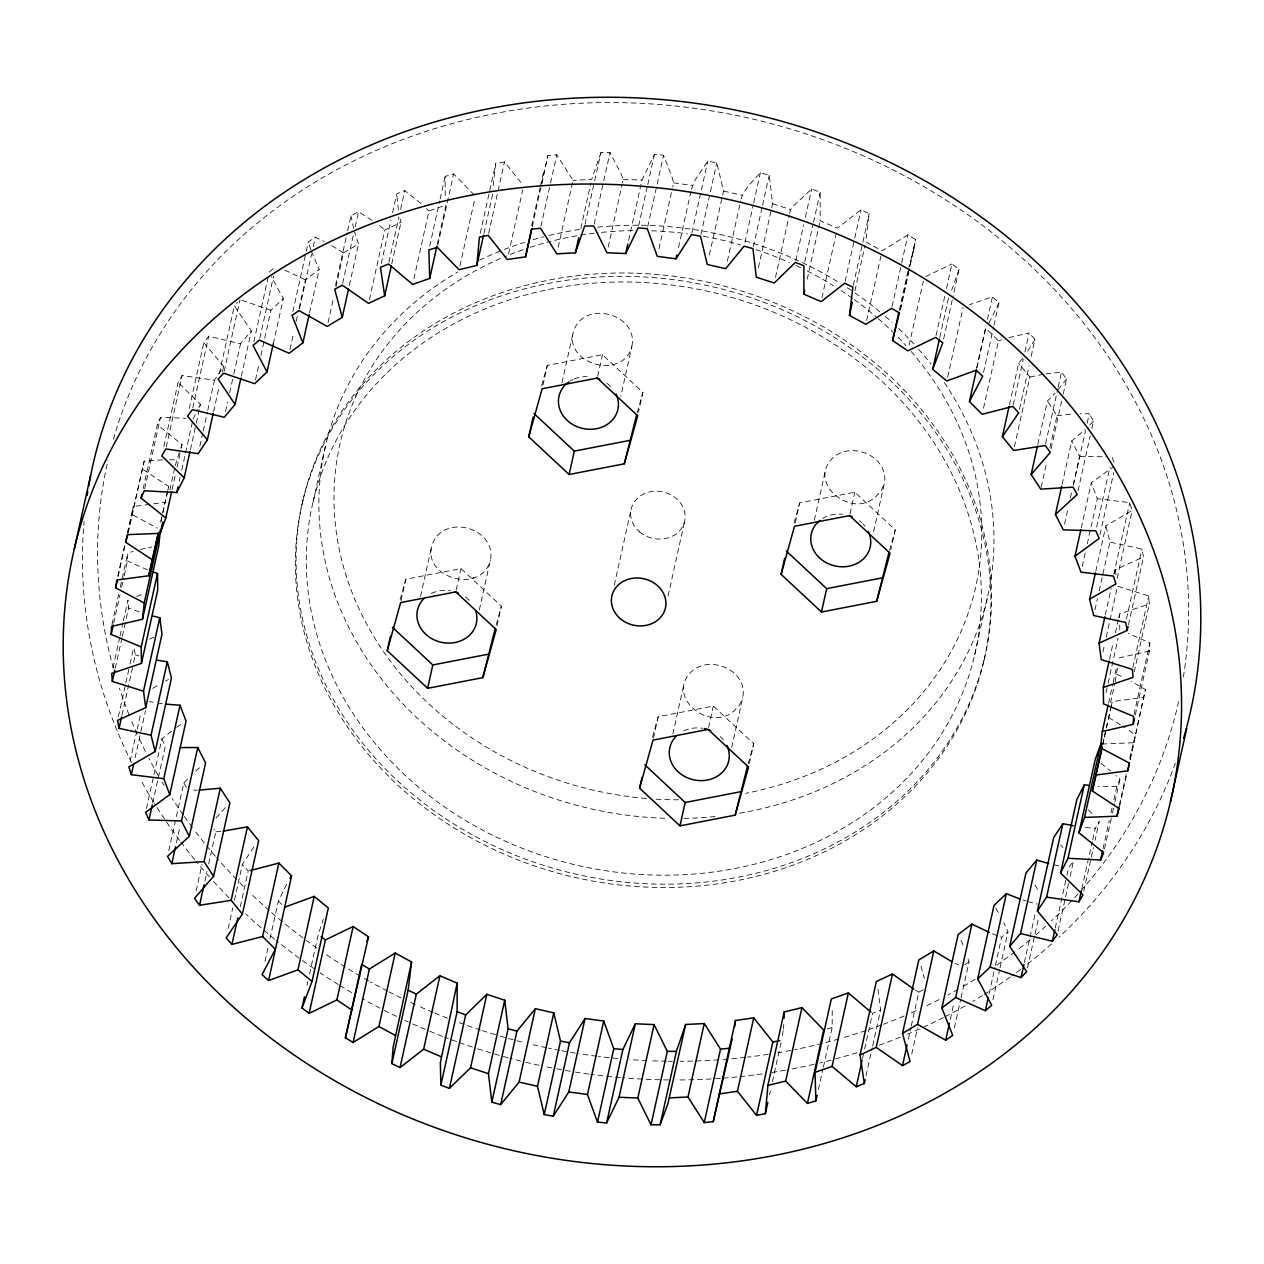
<?xml version="1.0" encoding="UTF-8"?>
<svg xmlns="http://www.w3.org/2000/svg" width="1264" height="1264" viewBox="0 0 1264 1264"><rect width="100%" height="100%" fill="white"/><g stroke="black" fill="none" stroke-linecap="round" stroke-linejoin="round"><path stroke-width="0.75" stroke-dasharray="5 3.75" d="M124.125 576.021L127.459 560.963L127.822 552.984L133.273 551.388M1135.309 714.95L1149.497 650.928L1149.861 642.949L1128.246 633.406M789.668 213.316L790.506 209.555L794.724 204.736L811.646 188.984L820.194 192.223L820.162 220.742L837.4 228.168L861.005 209.777L869.174 213.758L865.761 241.945L882.114 250.857L907.931 234.883L915.642 239.56L909.179 270.543M474.3 195.019L453.618 173.926L445.149 176.439L445.197 197.184M823.401 1067.021L832.17 1027.474L832.233 1008.293M493.181 185.713L495.693 163.656L504.478 161.95L522.648 184.702M783.301 1029.07L783.791 1024.425M1115.164 681.912L1117.597 667.139M541.877 183.406L547.818 155.677L556.792 154.793L573.034 180.373L557.598 250.051M782.463 1035.453L783.143 1030.602M167.48 491.712L165.047 502.329L133.226 506.564L131.914 514.401L157.242 528.083M1130.316 759.49L1145.405 689.512L1131.233 681.296M117.773 576.226L124.867 544.215M127.38 532.918L133.226 506.564M118.137 576.542L124.82 546.411M127.727 533.234L144.159 461.17L162.535 459.827M128.296 532.729L144.159 461.17M111.959 624.542L118.642 594.412M120.301 586.875L127.822 552.984M143.164 488.694L157.352 424.672L160.512 417.325L186.061 418.258M113.681 623.105L119.938 594.854M121.613 587.318L123.698 577.901M144.649 488.884L160.512 417.325M112.986 667.74L119.669 637.609M120.08 635.729L123.003 622.552M123.43 620.671L128.012 599.958L128.612 607.968L126.1 619.265M163.878 446.492L178.066 382.471L182.111 375.519L214.453 380.227L223.633 366.37L203.836 342.686L208.702 336.177L240.523 343.824L251.346 330.963L234.361 305.73L237.758 302.143M115.245 668.214L121.929 638.099M122.355 636.203L125.689 621.145M166.248 447.077L182.111 375.519M160.86 521.163L165.047 502.329M160.781 522.174L162.456 514.638M162.866 512.757L168.712 486.387L141.916 468.802M118.358 716.609L125.468 684.598M125.879 682.718L129.639 665.765M130.05 663.884L133.81 646.931M169.834 490.053L174.843 467.459M175.254 465.579L180.231 449.652M189.221 408.588L203.836 342.686M121.992 715.155L133.257 664.311M133.684 662.431L135.343 654.894L134.11 648.527M172.062 489.705L175.396 474.648M177.071 467.111L180.831 450.158M181.242 448.278L182.079 444.517L157.352 424.672M192.839 407.735L208.702 336.177M179.267 481.221L180.104 477.46M181.763 469.924L192.207 422.84M190.437 449.557L195.857 425.067M196.283 423.187L200.455 404.354L178.066 382.471M199.838 446.145L202.761 432.967M203.188 431.071L207.359 412.254M207.77 410.358L214.453 380.227M130.097 761.228L136.781 731.098M137.207 729.217L140.952 712.264M219.336 373.528L234.361 305.73M135.074 757.752L140.509 733.278M140.92 731.398L145.518 710.668M213.616 411.558L219.035 387.084M222.385 372.027L223.633 366.37M224.155 371.316L240.018 299.758M225.482 411.606L227.583 402.189M229.669 392.772L233.413 375.835M233.84 373.954L240.523 343.824M241.329 376.151L251.346 330.963M146.419 808.597L161.855 738.919L175.175 728.285M253.874 341.707L268.489 275.789M152.707 803.019L165.236 746.534L161.855 738.919M259.831 338.199L273.609 276.058M255.502 379.911L259.246 362.958M260.921 355.421L270.938 310.233L283.31 298.525L271.365 276.705M273.293 343.713L283.31 298.525M168.791 850.704L183.817 782.922L187.467 779.082M292.885 311.608L305.825 253.227M306.236 251.346L308.321 241.93L315.336 237.19L324.074 241.487M176.375 842.946L180.12 825.992M289.946 349.512L293.706 332.558M296.203 321.261L297.467 315.621M299.126 308.084L305.398 279.834L319.176 269.406L311.45 251.536M299.473 308.748L311.576 254.143M313.251 246.606L315.336 237.19M309.569 312.714L319.176 269.406M196.141 890.836L201.987 864.465M335.497 285.459L347.189 232.734M347.616 230.854L350.95 215.796L358.534 211.752L372.517 220.663M328.055 322.652L333.475 298.162M335.987 286.865L343.492 252.974L358.534 243.936L354.505 231.739M204.958 880.803L207.043 871.386M208.718 863.849L215.812 831.838L213.79 829.073M342.67 283.31L353.525 234.346M355.2 226.825L358.534 211.752M349.354 285.364L358.534 243.936M302.207 503.404L302.949 500.07M312.966 502.377L325.559 445.623M228.184 928.519L232.781 907.805M234.44 900.268L242.372 864.497L254.712 845.521M369.388 299.615L384.841 229.937L400.957 222.385L399.519 216.191M381.286 263.544L390.876 220.236M392.551 212.7L396.722 193.882L404.796 190.58L421.591 204.025M240.271 906.73L248.202 870.943L242.372 864.497M388.933 262.138L398.95 216.95M400.625 209.413L404.796 190.58M391.777 263.813L400.957 222.385M413.928 278.759L428.954 210.977L445.987 204.989L437.233 244.537M264.982 961.446L268.331 946.373M269.99 938.836L278.349 901.185L287.513 882.398M429.713 246.101L439.73 200.913M440.141 199.033L445.149 176.439M437.755 245.485L453.618 173.926M459.922 265.961L474.948 198.179M306.994 985.43L307.831 981.67M309.49 974.133L318.259 934.586L323.315 919.197M480.257 233.319L495.693 163.656M401.036 600.795L405.823 579.228L460.965 568.547L501.397 606.183L496.61 627.766M483.954 233.382L493.134 191.954M488.615 233.508L504.478 161.95M420.501 596.497L431.656 546.411M508.539 253.843L522.743 189.821M531.654 225.735L539.997 188.067M540.423 186.187L543.757 171.13M532.27 226.714L547.818 155.677M456.178 590.114L460.965 568.547M540.929 226.351L550.124 184.923M550.535 183.043L556.792 154.793M479.309 610.07L490.385 560.094C496.562 530.453 450.584 514.559 434.832 539.017C414.213 574.741 480.304 597.967 490.385 560.094M542.935 385.172L547.312 365.391L602.454 354.71L642.886 392.361L638.51 412.127M580.824 228.405L590.841 183.201M585.058 224.139L594.238 182.711M594.665 180.831L600.921 152.581L610.022 152.549L620.861 173.405L623.231 179.314L622.394 183.09M594.159 224.107L603.339 182.68M603.75 180.799L610.022 152.549M562.006 382.66L573.145 332.59M608.205 247.112L621.967 184.971M597.667 376.277L602.454 354.71M628.619 240.365L641.986 180.104L654.436 154.413L663.553 155.219L671.927 176.834L673.586 182.885L672.748 186.661M638.573 225.972L647.342 186.424M647.768 184.544L654.436 154.413M647.689 226.777L663.553 155.219M631.874 346.273C638.462 315.21 588.155 300.042 574.867 327.897C559.194 362.863 622.962 382.313 631.874 346.273L620.798 396.232M658.971 248.803L672.322 188.541M678.484 247.539L691.013 191.038M691.424 189.158L695.184 179.851L707.793 161.16L716.814 162.787L723.545 191.054L708.946 256.955M691.929 232.718L707.793 161.16M614.272 585.216L631.257 508.602M700.951 234.346L716.814 162.787M727.337 261.158L740.704 200.897M741.115 199.017C744.117 188.494 753.391 180.863 760.375 172.726L769.223 175.159L772.588 203.709L758.4 267.747M744.938 242.388L753.281 204.736M753.707 202.856L760.375 172.726M668.071 596.055L684.804 520.578M753.36 246.717L762.113 207.17M762.54 205.289L769.223 175.159M653.393 738.302L658.181 716.735L713.323 706.055L753.755 743.706L748.967 765.273M672.859 734.005L683.998 683.919M775.48 277.353L789.257 215.196M795.767 260.542L803.699 224.771M805.373 217.234L811.646 188.984M804.741 261.885L813.1 224.234M813.51 222.353L820.194 192.223M807.222 279.123L820.162 220.742M708.535 727.622L713.323 706.055M821.948 297.83L836.563 231.928M731.666 747.577L742.742 697.602C748.446 670.141 708.535 653.472 690.302 672.748C666.76 697.317 708.709 731.35 732.567 712.011A5.009 4.345 12.5 0 0 733.547 711.316L739.487 705.122L742.742 697.602M845.142 281.335L854.322 239.907M854.733 238.027L861.005 209.777M795.293 522.68L799.67 502.914L854.812 492.233L895.244 529.869L890.867 549.65M853.311 285.316L862.49 243.889M862.917 242.009L869.174 213.758M854.906 290.91L864.924 245.706M814.348 520.168L825.503 470.097M866.677 320.535L881.277 254.633M892.068 306.425L901.248 264.998M901.659 263.117L907.931 234.883M850.024 513.8L854.812 492.233M899.257 310.407L908.01 270.859M900.189 309.238L915.642 239.56M900.41 310.091L908.753 272.439M909.132 345.198L923.336 281.177M873.582 531.828L884.231 483.78C889.951 456.32 850.04 439.651 831.791 458.927C808.249 483.48 850.198 517.529 874.056 498.19A5.009 4.345 12.5 0 0 875.036 497.495L880.976 491.301L884.231 483.78M936.039 335.545L944.808 295.997M946.483 288.461L951.903 263.986L959.06 269.327L953.641 293.801M769.523 1094.877L770.345 1091.101M772.43 1081.684L781.199 1042.136M939.8 337.346L948.569 297.798M943.608 338.989L953.214 295.681M947.637 377.193L963.089 307.515M976.582 368.361L985.762 326.934M987.437 319.397L992.445 296.803L969.267 304.75M976.961 367.634L985.73 328.087L998.449 340.853L983.013 410.516M818.393 1089.615L822.99 1068.902M983.534 372.406L993.551 327.218M993.962 325.338L998.971 302.728L992.445 296.803M862.506 1058.521L864.181 1050.984M864.592 1049.104L872.523 1013.333L880.597 1010.031L877.801 987.721M1009.478 404.685L1018.658 363.258L1022.608 358.391M1013.254 404.527L1023.271 359.324M1024.946 351.787L1029.117 332.969L1008.293 337.741M865.982 1075.948L872.239 1047.698M872.666 1045.818L880.597 1010.031M1019.495 409.094L1029.101 365.786M1031.187 356.369L1034.947 339.416L1029.117 332.969M1014.423 446.713L1029.876 377.035L1018.658 363.258M974.702 654.799A339.542 294.338 12.5 0 0 536.299 292.237A339.542 294.338 12.5 0 0 420.517 788.736A339.542 294.338 12.5 0 0 974.702 654.799L987.295 598.046M983.992 660.44A349.828 303.265 12.5 0 0 532.302 286.896A349.828 303.265 12.5 0 0 413.012 798.437A349.828 303.265 12.5 0 0 983.992 660.44L984.735 657.106A349.828 303.265 12.5 0 0 533.045 283.563A349.828 303.265 12.5 0 0 413.755 795.103A349.828 303.265 12.5 0 0 984.735 657.106M1037.823 444.359L1047.429 401.036L1055.171 393.12M908.358 1039.229L910.854 1027.932M911.265 1026.052L918.786 992.161L923.336 989.744M1045.644 443.632L1057.747 389.012M1058.173 387.132L1061.507 372.074L1045.281 373.986M911.755 1054.034L917.601 1027.664M1041.157 487.256L1046.576 462.766M1049.926 447.709L1057.02 415.698L1047.429 401.036M1051.127 448.657L1062.803 395.932M1063.229 394.052L1066.563 378.995L1061.507 372.074M1062.123 484.333L1071.73 441.025L1085.097 429.57M950.291 1019.448L954.051 1002.494M1064.541 524.181L1068.301 507.227M1070.387 497.811L1071.635 492.17M1073.31 484.633L1079.567 456.383L1071.73 441.025M1073.405 485.25L1085.507 430.645M1087.182 423.108L1089.268 413.691L1079.962 413.77M954.383 1027.885L960.64 999.634M961.067 997.754L968.998 961.983L967.513 957.164M1078.066 490.669L1090.168 436.064M1091.827 428.528L1093.502 420.991L1089.268 413.691M1081.257 527.973L1091.274 482.785L1112.715 467.285M1082.268 566.477L1085.191 553.284M1087.277 543.883L1090.611 528.81M1091.037 526.93L1097.294 498.68L1091.274 482.785M989.112 993.773L994.958 967.402M995.368 965.522L1001.625 937.272L1007.993 931.884L1003.774 922.562M1096.631 527.056L1109.997 466.795M992.967 999.682L999.65 969.551M1000.061 967.671L1007.993 931.884M1100.012 534.656L1113.789 472.515M1095.841 571.028L1105.858 525.84L1132.181 510.482L1129.716 502.645L1097.294 498.68M1094.956 609.896L1097.468 598.599M1099.143 591.062L1109.997 542.098L1105.858 525.84M1024.361 962.536L1035.216 913.572M1113.853 574.204L1129.716 502.645M1105.305 614.92L1111.151 588.55M1114.5 573.493L1115.338 569.732L1143.509 556.982L1141.977 549.018L1109.997 542.098M1027.506 967.861L1038.787 917.016M1117.155 578.28L1132.181 510.482M1102.919 652.098L1104.578 644.561M1106.253 637.024L1117.534 586.18L1148.707 595.944L1149.308 603.955L1134.266 671.753M1109.555 659.16L1113.315 642.223M1115.401 632.806L1118.324 619.613M1118.751 617.733L1119.572 613.972L1149.308 603.955M1106.032 692.577L1107.706 685.041M1108.133 683.16L1118.15 637.972M1055.25 927.997L1066.532 877.153M1066.942 875.273L1068.617 867.736L1073.484 861.226L1069.723 878.18M1126.524 618.681L1141.977 549.018M1058.031 930.904L1065.141 898.894M1065.552 897.013L1069.312 880.06M1108.544 703.274L1112.715 684.44M1113.126 682.56L1116.475 667.503M1110.566 702.626L1114.753 683.792M1128.483 624.764L1143.509 556.982M1102.761 743.88L1104.025 738.239M1104.436 736.343L1110.645 708.662M1102.682 744.891L1103.93 739.235M1104.341 737.354L1106.016 729.818M1106.442 727.938L1111.451 705.344M1081.858 888.655L1092.286 841.587M1092.712 839.691L1095.209 828.394L1099.253 821.442L1095.066 840.276M1132.844 667.503L1148.707 595.944M1083.801 891.12L1090.895 859.109M1091.322 857.213L1093.407 847.812M1103.03 848.729L1109.286 820.478M1110.961 812.942L1112.209 807.301M1113.884 799.764L1116.807 786.587L1119.967 779.24L1115.97 775.59M1133.998 714.508L1149.861 642.949M1104.515 848.918L1112.036 815.027M1112.446 813.147L1114.532 803.73M1114.959 801.85L1119.967 779.24M1119.383 804.884L1126.066 774.753M1129.826 757.8L1135.404 735.111L1126.556 728.617M1119.541 806.669L1126.635 774.658M1129.984 759.585L1145.405 689.512M914.188 247.949L908.848 267.099M167.891 489.942L168.712 486.387M1111.056 706.892L1112.273 701.583L1144.094 697.349M400.151 599.563L405.823 579.228M541.656 385.741L547.312 365.391M496.246 624.685L501.397 606.183M637.23 412.696L642.886 392.361M652.508 737.07L658.181 716.735M794.013 523.249L799.67 502.914M748.098 764.041L753.755 743.706M889.587 550.219L895.244 529.869M959.06 269.327L951.65 290.372M180.847 447.946L182.079 444.517M998.971 302.728L989.048 322.857M600.921 152.581L591.678 179.441L573.034 180.373M193.044 419.079L197.99 409.267M198.811 407.624L200.455 404.354M1034.947 339.416L1026.289 353.367M1066.563 378.995L1056.246 391.966M216.002 817.982L227.631 805.089M1089.852 424.83L1093.502 420.991M195.699 771.04L200.534 766.853M269.327 272.029L275.694 266.641M176.502 727.353L183.28 722.866M964.78 964.827L968.998 961.983M152.675 688.39L159.722 684.14M925.611 276.579L951.903 263.986M165.505 680.996L168.475 679.526M149.515 639.094L155.677 636.519M472.246 578.28L473.937 577.664M136.686 596.466L143.069 594.206M998.449 340.853L1001.72 339.763M827.083 1028.991L832.17 1027.474M1149.497 650.928L1118.561 658.086M140.241 549.508L151.964 546.933M1029.876 377.035L1043.543 374.239M1057.02 415.698L1071.019 414.181M1133.16 742.742L1102.556 744.022M215.812 831.838L221.342 831.333M1079.567 456.383L1106.49 456.857M193.645 790.221L197.374 790.142M1116.807 786.587L1098.258 786.224M169.518 459.748L176.518 459.922M623.231 179.314L641.986 180.104M1085.444 827.493L1095.209 828.394M158.695 703.179L162.25 703.653M673.586 182.885L692.261 185.397M149.452 701.599L153.134 702.294M1053.781 864.781L1058.948 865.951M723.545 191.054L741.952 195.241M241.898 300.279L270.938 310.233M1027.853 901.501L1037.302 904.155M135.343 654.894L138.961 655.921M772.588 203.709L790.506 209.555M1022.813 899.873L1026.163 900.963M139.151 611.855L128.612 607.968M992.477 933.78L1001.625 937.272M147.414 569.874L127.459 560.963M284.842 270.133L305.398 279.834M1116.839 674.376L1123.317 677.283M954.984 963.279L958.491 965.001M1108.607 717.525L1125.102 727.637M331.753 245.658L343.492 252.974M915.499 990.139L918.786 992.161M1100.976 763.409L1110.55 770.914M379.5 225.687L384.841 229.937M278.349 901.185L282.267 904.74M426.537 208.623L428.954 210.977M1088.383 809.924L1092.017 813.558M1060.67 845L1062.929 847.544M1034.932 885.069L1039.466 892.21M995.763 908.2L999.16 913.872M183.817 782.922L186.361 787.298M1112.083 457.378L1115.464 464.994M961.003 940.384L963.579 946.341M310.897 249.94L308.321 241.93M920.95 966.044L924.395 978.352M353.715 228.658L350.95 215.796M398.381 209.966L396.722 193.882M1115.338 569.732L1116.302 577.032M1119.572 613.972L1119.635 617.622M1119.73 624.937L1119.809 630.436M1178.648 701.536A548.75 475.706 12.5 0 1 1081.763 889.698M1078.002 893.901A548.75 475.706 12.5 0 1 1072.899 899.447M1071.619 900.821A548.75 475.706 12.5 0 1 1051.49 920.887M1045.897 926.038A548.75 475.706 12.5 0 1 1035.864 934.886M1030.018 939.816A548.75 475.706 12.5 0 1 1016.509 950.607M1014.976 951.776A548.75 475.706 12.5 0 1 994.626 966.518M975.05 979.284A548.75 475.706 12.5 0 1 961.604 987.326M958.207 989.27A548.75 475.706 12.5 0 1 947.874 994.989M939.136 999.571A548.75 475.706 12.5 0 1 924.3 1006.902M915.926 1010.789A548.75 475.706 12.5 0 1 910.87 1013.049M904.06 1015.987A548.75 475.706 12.5 0 1 883.362 1024.282M881.608 1024.946A548.75 475.706 12.5 0 1 869.3 1029.37M865.761 1030.587A548.75 475.706 12.5 0 1 842.472 1037.918M838.854 1038.961A548.75 475.706 12.5 0 1 824.254 1042.895M822.422 1043.369A548.75 475.706 12.5 0 1 794.661 1049.641M790.916 1050.384A548.75 475.706 12.5 0 1 777.787 1052.77M768.338 1054.302A548.75 475.706 12.5 0 1 747.451 1057.131M745.539 1057.352A548.75 475.706 12.5 0 1 730.229 1058.916M728.317 1059.074A548.75 475.706 12.5 0 1 720.622 1059.69M718.71 1059.817A548.75 475.706 12.5 0 1 680.064 1061.286M672.306 1061.286A548.75 475.706 12.5 0 1 668.419 1061.254M666.476 1061.223A548.75 475.706 12.5 0 1 649.001 1060.717M647.057 1060.622A548.75 475.706 12.5 0 1 629.567 1059.564M617.922 1058.568A548.75 475.706 12.5 0 1 598.52 1056.451M596.592 1056.214A548.75 475.706 12.5 0 1 579.181 1053.734M575.325 1053.117A548.75 475.706 12.5 0 1 561.864 1050.779M559.936 1050.416A548.75 475.706 12.5 0 1 548.434 1048.14M546.522 1047.73A548.75 475.706 12.5 0 1 531.259 1044.317M521.763 1041.994A548.75 475.706 12.5 0 1 499.154 1035.816M495.409 1034.71A548.75 475.706 12.5 0 1 482.358 1030.65M480.51 1030.034A548.75 475.706 12.5 0 1 458.405 1022.355M447.472 1018.215A548.75 475.706 12.5 0 1 434.848 1013.128M433.046 1012.369A548.75 475.706 12.5 0 1 418.795 1006.191M415.256 1004.58A548.75 475.706 12.5 0 1 408.209 1001.325M401.225 997.975A548.75 475.706 12.5 0 1 389.107 991.908M387.384 991.023A548.75 475.706 12.5 0 1 370.384 981.859M368.709 980.911A548.75 475.706 12.5 0 1 362.01 977.088M360.351 976.124A548.75 475.706 12.5 0 1 324.706 953.562M316.853 948.111A548.75 475.706 12.5 0 1 306.062 940.274M303.012 937.999A548.75 475.706 12.5 0 1 285.095 923.952M282.172 921.551A548.75 475.706 12.5 0 1 270.67 911.786M269.248 910.538A548.75 475.706 12.5 0 1 249.909 892.732M243.241 886.19A548.75 475.706 12.5 0 1 237.995 880.882M236.684 879.539A548.75 475.706 12.5 0 1 216.618 857.656M215.417 856.249A548.75 475.706 12.5 0 1 193.487 829.042M192.397 827.572A548.75 475.706 12.5 0 1 184.307 816.433M183.169 814.838A548.75 475.706 12.5 0 1 172.267 798.595M164.02 785.371A548.75 475.706 12.5 0 1 162.045 782.037M158.142 775.322A548.75 475.706 12.5 0 1 148.915 758.368M145.439 751.495A548.75 475.706 12.5 0 1 138.013 735.932M137.239 734.179A548.75 475.706 12.5 0 1 130.476 718.41M129.07 714.871A548.75 475.706 12.5 0 1 119.416 688.169M113.428 668.356A548.75 475.706 12.5 0 1 107.961 460.538M113.397 439.335A548.75 475.706 12.5 0 1 748.051 117.947A548.75 475.706 12.5 0 1 1182.867 680.048M1175.346 763.266A562.464 487.604 12.5 0 1 1058.79 937.367M1051.569 943.939A562.464 487.604 12.5 0 1 1026.368 964.953M1020.554 969.409A562.464 487.604 12.5 0 1 1011.674 975.966M1010.173 977.04A562.464 487.604 12.5 0 1 984.056 994.531M982.476 995.511A562.464 487.604 12.5 0 1 972.917 1001.309M964.859 1005.986A562.464 487.604 12.5 0 1 945.061 1016.698M943.386 1017.552A562.464 487.604 12.5 0 1 921.266 1028.185M919.544 1028.959A562.464 487.604 12.5 0 1 907.362 1034.252M900.316 1037.159A562.464 487.604 12.5 0 1 878.907 1045.328M857.055 1052.643A562.464 487.604 12.5 0 1 832.929 1059.627M831.064 1060.117A562.464 487.604 12.5 0 1 819.783 1062.977M814.095 1064.304A562.464 487.604 12.5 0 1 787.377 1069.85M785.45 1070.197A562.464 487.604 12.5 0 1 771.925 1072.488M762.224 1073.926A562.464 487.604 12.5 0 1 738.792 1076.77M736.959 1076.944A562.464 487.604 12.5 0 1 722.265 1078.224M720.433 1078.35A562.464 487.604 12.5 0 1 713.054 1078.84M711.221 1078.95A562.464 487.604 12.5 0 1 676.05 1079.962M668.624 1079.93A562.464 487.604 12.5 0 1 622.172 1077.734M620.324 1077.576A562.464 487.604 12.5 0 1 590.636 1074.305M588.787 1074.068A562.464 487.604 12.5 0 1 572.15 1071.572M570.317 1071.272A562.464 487.604 12.5 0 1 553.758 1068.301M551.91 1067.938A562.464 487.604 12.5 0 1 544.594 1066.468M539.096 1065.299A562.464 487.604 12.5 0 1 522.696 1061.523M520.879 1061.081A562.464 487.604 12.5 0 1 510.024 1058.3M508.207 1057.81A562.464 487.604 12.5 0 1 501.002 1055.835M499.201 1055.329A562.464 487.604 12.5 0 1 474.205 1047.666M472.436 1047.082A562.464 487.604 12.5 0 1 458.311 1042.231M456.557 1041.599A562.464 487.604 12.5 0 1 444.328 1037.033M442.59 1036.369A562.464 487.604 12.5 0 1 427.058 1030.113M425.336 1029.402A562.464 487.604 12.5 0 1 411.701 1023.477M408.319 1021.944A562.464 487.604 12.5 0 1 404.938 1020.396M396.548 1016.43A562.464 487.604 12.5 0 1 381.633 1009.004M379.99 1008.166A562.464 487.604 12.5 0 1 362.089 998.528M351.803 992.651A562.464 487.604 12.5 0 1 339.969 985.557M338.294 984.514A562.464 487.604 12.5 0 1 320.124 972.822M313.646 968.414A562.464 487.604 12.5 0 1 300.879 959.376M299.299 958.223A562.464 487.604 12.5 0 1 276.168 940.416M274.667 939.184A562.464 487.604 12.5 0 1 245.564 913.793M229.068 897.756A562.464 487.604 12.5 0 1 213.316 881.15M209.492 876.916A562.464 487.604 12.5 0 1 195.92 861.116M194.719 859.662A562.464 487.604 12.5 0 1 180.768 841.903M179.646 840.402A562.464 487.604 12.5 0 1 165.552 820.589M164.51 819.056A562.464 487.604 12.5 0 1 154.429 803.446M153.45 801.866A562.464 487.604 12.5 0 1 140.462 779.54M131.519 762.413A562.464 487.604 12.5 0 1 84.088 521.447M944.429 382.723A339.542 294.338 12.5 0 1 738.855 813.321M715.076 816.528A339.542 294.338 12.5 0 1 681.691 818.424M664.88 818.266A339.542 294.338 12.5 0 1 336.793 600.052A339.542 294.338 12.5 0 1 457.647 271.997M479.577 260.258A339.542 294.338 12.5 0 1 502.393 250.209M504.052 249.545A339.542 294.338 12.5 0 1 524.402 242.34M533.06 239.686A339.542 294.338 12.5 0 1 543.567 236.81M548.876 235.483A339.542 294.338 12.5 0 1 581.266 229.211M597.761 227.157A339.542 294.338 12.5 0 1 839.533 282.836M847.307 287.797A339.542 294.338 12.5 0 1 853.437 291.889M854.954 292.932A339.542 294.338 12.5 0 1 879.744 311.687M885.306 316.379A339.542 294.338 12.5 0 1 892.084 322.383M898.688 328.545A339.542 294.338 12.5 0 1 913.777 343.919M918.549 349.227A339.542 294.338 12.5 0 1 931.015 364.237M911.123 351.455A325.812 282.457 12.5 0 1 745.665 793.302M678.563 799.796A325.812 282.457 12.5 0 1 655.242 799.117M646.283 798.469A325.812 282.457 12.5 0 1 342.165 561.832A325.812 282.457 12.5 0 1 506.516 255.944M510.087 254.506A325.812 282.457 12.5 0 1 524.639 249.134M530.185 247.286A325.812 282.457 12.5 0 1 550.883 241.329M554.706 240.381A325.812 282.457 12.5 0 1 578.801 235.452M580.555 235.167A325.812 282.457 12.5 0 1 598.093 232.766M601.617 232.386A325.812 282.457 12.5 0 1 633.659 230.569M651.576 230.775A325.812 282.457 12.5 0 1 687.442 233.808M703.479 236.305A325.812 282.457 12.5 0 1 740.404 244.805M755.904 249.577A325.812 282.457 12.5 0 1 789.447 262.533M795.972 265.487A325.812 282.457 12.5 0 1 800.823 267.794M807.238 270.986A325.812 282.457 12.5 0 1 833.608 285.822M841.081 290.578A325.812 282.457 12.5 0 1 852.742 298.541M854.164 299.568A325.812 282.457 12.5 0 1 876.71 317.296M878.196 318.575A325.812 282.457 12.5 0 1 892.558 331.784M898.056 337.267A325.812 282.457 12.5 0 1 906.004 345.688M822.485 518.588A30.178 26.165 12.5 0 1 842.614 514.258M859.346 520.752A30.178 26.165 12.5 0 1 861.827 522.806M862.964 523.912A30.178 26.165 12.5 0 1 865.05 526.266M570.127 381.08A30.178 26.165 12.5 0 1 572.861 379.579M574.298 378.947A30.178 26.165 12.5 0 1 586.954 376.561M606.989 383.245A30.178 26.165 12.5 0 1 611.697 387.558M683.729 730.924A30.178 26.165 12.5 0 1 702.768 728.301M720.338 736.628A30.178 26.165 12.5 0 1 723.561 740.104M431.372 593.416A30.178 26.165 12.5 0 1 450.411 590.794M465.5 597.066A30.178 26.165 12.5 0 1 470.208 601.38M639.505 531.844A27.445 23.779 12.5 0 0 684.535 521.716A27.445 23.779 12.5 0 0 649.649 491.917A27.445 23.779 12.5 0 0 639.505 531.844"/><path stroke-width="1.5" d="M250.003 870.612L278.87 863.059L262.58 936.513L231.928 944.398L226.098 937.935L242.372 914.093L231.17 900.316L199.538 905.293L194.466 898.372L213.6 876.315L204.025 861.653L171.778 863.66L167.527 856.36L189.316 836.326L181.463 820.968L148.962 819.973L145.581 812.357L169.771 794.582L163.751 778.671L131.33 774.706L128.849 766.869L155.172 751.511L151.048 735.253L119.069 728.348L117.536 720.385L145.708 707.635L143.511 691.171L112.322 681.407L111.738 673.396L141.457 663.379L141.22 646.915L111.185 634.402L111.548 626.423L142.484 619.265L144.207 602.975L115.624 587.839L116.936 580.002L148.757 575.768L152.423 559.841L125.626 542.24L127.885 534.609L160.228 533.376L165.805 517.956L141.078 498.111L144.238 490.78L176.755 492.518L184.181 477.808L161.792 455.909L165.837 448.957L198.179 453.681L207.343 439.809L187.562 416.125L192.428 409.615L224.234 417.262L235.072 404.401L218.087 379.168L223.728 373.196L254.664 383.671L267.036 371.964L253.037 345.467L259.404 340.079L289.108 353.272L302.886 342.844L292.047 315.384L299.062 310.644L327.218 326.412L342.26 317.375L334.676 289.235L342.26 285.19L368.551 303.376L384.683 295.823L380.448 267.32L388.522 264.018L412.664 284.416L429.713 278.443L428.875 249.877L437.344 247.365L459.085 269.738L476.86 265.393L479.419 237.095L488.188 235.388L507.291 259.499L525.587 256.845L531.86 228.594M817.144 1095.272L815.88 1100.928L807.412 1103.425L823.701 1029.986L801.945 1007.613L784.186 1011.958L767.896 1085.397L765.336 1113.695L756.567 1115.401L737.465 1091.29L753.739 1017.852L735.443 1020.506L713.228 1121.674L704.238 1122.558L687.995 1096.978L704.285 1023.54L685.657 1024.472L676.398 1051.332L660.124 1124.77L651.023 1124.802L637.814 1098.037L654.088 1024.598L635.334 1023.808L622.883 1049.499L606.594 1122.938L597.493 1122.132L587.46 1094.466L603.734 1021.028L585.058 1018.515L569.527 1042.753L553.253 1116.207L544.231 1114.564L537.484 1086.297L553.774 1012.859L535.367 1008.672L516.944 1031.187L500.655 1104.625L491.822 1102.192L488.441 1073.642L504.731 1000.203L486.814 994.357L465.689 1014.929L449.399 1088.367L440.852 1085.144L440.346 1062.708L457.157 983.171L439.919 975.745L416.314 994.12L400.04 1067.574L391.872 1063.593L393.088 1047.414L411.574 961.967L395.205 953.056L369.388 969.03L353.114 1042.484L345.404 1037.791L368.472 936.814L353.162 926.496L325.417 939.926L309.143 1013.365L301.985 1008.024L304.482 996.727M784.154 1018.199L784.186 1011.958M870.991 1012.18L848.365 992.935L832.091 1066.389L856.249 1086.771L864.307 1083.485L860.073 1054.966L876.205 1047.414L902.512 1065.599L910.096 1061.57L902.512 1033.415L917.538 1024.377L945.693 1040.161L952.708 1035.421L941.87 1007.945L955.647 997.517L985.351 1010.71L991.719 1005.322L977.72 978.826L990.091 967.118L1021.028 977.593L1026.668 971.621L1009.683 946.388L1020.522 933.543L1052.327 941.174L1057.21 934.681L1037.412 910.981L1046.592 897.124L1078.935 901.832L1082.964 894.88L1060.591 872.997L1068.001 858.272L1100.517 860.026L1103.677 852.694L1078.95 832.834L1084.528 817.429L1116.886 816.181L1119.13 808.549L1092.333 790.964L1095.999 775.022L1127.82 770.803L1129.131 762.95L1100.549 747.814L1102.271 731.524L1133.223 724.367L1133.587 716.404L1103.535 703.874L1103.298 687.411L1109.144 661.04M391.872 1063.593L408.146 990.154L411.574 961.967M815.88 1100.928L815.043 1072.362L831.333 998.923L848.365 992.935M457.157 983.171L457.126 1011.69L440.852 1085.144M1103.298 687.411L1133.018 677.409L1132.433 669.399L1101.244 659.618L1099.048 643.171L1127.235 630.42L1125.687 622.457L1093.708 615.552L1089.584 599.278L1115.907 583.921L1113.442 576.1L1081.004 572.118L1074.985 556.223L1099.174 538.432L1095.809 530.817L1063.293 529.837L1055.44 514.464L1077.228 494.445L1072.978 487.13L1040.73 489.136L1031.155 474.474L1050.289 452.433L1045.217 445.513L1013.602 450.474L1002.384 436.696L1018.658 412.87L1012.827 406.408L982.175 414.292L969.441 401.525L982.697 376.166L976.171 370.241L946.799 380.954L932.706 369.357L942.786 342.765L935.629 337.425L907.884 350.855L892.574 340.537L899.352 312.998L891.641 308.321L865.84 324.311L849.471 315.384L852.9 287.197L844.715 283.231L821.126 301.606L803.888 294.18L803.904 265.661L795.356 262.438L774.232 282.994L756.314 277.164L752.933 248.597L744.101 246.164L725.662 268.695L707.271 264.492L700.525 236.226L691.503 234.598L675.971 258.836L657.296 256.323L647.263 228.658L638.162 227.852L625.696 253.543L606.941 252.753L593.732 225.987L584.632 226.019L575.389 252.879L556.76 253.811L540.518 228.247L531.528 229.116L525.587 256.845M734.668 1026.668L735.443 1020.506M74.276 549.161L90.55 475.706M115.624 587.839L117.299 580.302M125.626 542.24L127.301 534.719M141.078 498.111L141.916 494.335M111.185 634.402L113.27 624.985M112.322 681.407L114.834 670.11M148.757 575.768L158.363 532.46M152.423 559.841L158.269 533.471M144.207 602.975L160.481 529.537L158.758 545.827L142.484 619.265M160.228 533.376L162.74 522.064M119.069 728.348L121.581 717.036M165.805 517.956L171.651 491.585M141.22 646.915L157.51 573.477L152.438 571.739M176.755 492.518L178.019 486.877M141.457 663.379L157.747 589.94L157.51 573.477M184.181 477.808L190.011 451.438M143.511 691.171L159.801 617.733L152.833 616.026M145.708 707.635L161.982 634.18L159.801 617.733M131.33 774.706L133.826 763.409M207.343 439.809L213.189 413.454M151.048 735.253L167.322 661.815L156.736 660.077M155.172 751.511L171.462 678.073L167.322 661.815M235.072 404.401L240.918 378.047M148.962 819.973L152.296 804.915M163.751 778.671L180.025 705.233L165.789 704.127M169.771 794.582L186.045 721.128L180.025 705.233M267.036 371.964L273.293 343.713M171.778 863.66L175.538 846.706M181.463 820.968L197.753 747.53L179.994 747.577M189.316 836.326L205.59 762.887L197.753 747.53M302.886 342.844L309.159 314.594M204.025 861.653L220.299 788.215L199.222 790.095M199.538 905.293L204.12 884.563M213.6 876.315L229.89 802.877L220.299 788.215M342.26 317.375L348.516 289.124M231.17 900.316L247.444 826.877L223.175 831.127M231.928 944.398L237.774 918.027M242.372 914.093L258.662 840.655L247.444 826.877M384.683 295.823L391.366 265.693M301.985 1008.024L312.05 981.433L328.34 907.994L314.23 896.397L297.956 969.836L268.584 980.548L291.589 875.826L278.87 863.059M429.713 278.443L436.807 246.417M387.258 650.676L400.641 602.596L455.783 591.915L496.215 629.551L482.832 677.63L427.627 688.327L387.258 650.676L390.434 636.298M476.86 265.393L483.527 235.262M309.143 1013.365L336.872 999.935L353.162 926.496M345.404 1037.791L351.25 1011.437M352.087 1007.661L361.678 964.353L369.388 969.03M427.627 688.327L432.809 664.959L392.44 627.307M353.114 1042.484L378.916 1026.494L395.205 953.056M528.747 436.838L542.13 388.759L597.272 378.078L637.704 415.73L624.321 463.809L569.116 474.506L528.747 436.838L533.124 417.073M575.389 252.879L578.722 237.822M482.832 677.63L495.219 628.382M400.04 1067.574L423.645 1049.199L439.919 975.745M569.116 474.506L574.298 451.137L533.929 413.47M625.696 253.543L627.797 244.126M449.399 1088.367L470.54 1067.796L486.814 994.357M624.321 463.809L636.708 414.545M675.971 258.836L676.809 255.075M491.822 1102.192L508.112 1028.754L504.731 1000.203M500.655 1104.625L519.093 1082.11L535.367 1008.672M544.231 1114.564L560.505 1041.125L553.774 1012.859M553.253 1116.207L568.784 1091.954L585.058 1018.515M639.616 788.183L652.998 740.104L708.14 729.423L748.572 767.074L735.19 815.154L679.985 825.85L639.616 788.183L642.001 777.392M597.493 1122.132L613.767 1048.693L603.734 1021.028M606.594 1122.938L619.06 1097.247L635.334 1023.808M679.985 825.85L685.167 802.482L644.798 764.815M803.888 294.18L804.726 290.42M651.023 1124.802L667.297 1051.364L654.088 1024.598M781.105 574.362L794.487 526.282L849.629 515.586L890.061 553.237L876.679 601.316L821.474 612.013L781.105 574.362L784.691 558.182M660.124 1124.77L667.85 1103.93L685.657 1024.472M735.19 815.154L747.577 765.889M849.471 315.384L852.394 302.207M704.238 1122.558L720.527 1049.12L704.285 1023.54M821.474 612.013L826.656 588.645L786.287 550.993M713.228 1121.674L732.188 1038.85M892.574 340.537L898.83 312.287M756.567 1115.401L772.841 1041.963L753.739 1017.852M876.679 601.316L889.066 552.068M765.336 1113.695L767.848 1102.398M932.706 369.357L939.389 339.226M807.412 1103.425L785.671 1081.068L801.945 1007.613M969.441 401.525L976.535 369.515M860.073 1054.966L876.363 981.528L892.479 973.975L913.84 989.127M856.249 1086.771L862.08 1060.401M1002.384 436.696L1009.051 406.566M864.307 1083.485L865.145 1079.709M876.205 1047.414L892.479 973.975M902.512 1033.415L918.786 959.976L933.827 950.939L951.697 961.588M1031.155 474.474L1037.412 446.239M902.512 1065.599L907.094 1044.886M917.538 1024.377L933.827 950.939M941.87 1007.945L958.144 934.507L971.921 924.079L989.254 932.39M1055.44 514.464L1061.713 486.229M945.693 1040.161L949.454 1023.208M955.647 997.517L971.921 924.079M977.72 978.826L994.01 905.387L1006.381 893.68L1019.448 898.783M1074.985 556.223L1080.831 529.853M990.091 967.118L1006.381 893.68M985.351 1010.71L988.274 997.533M1009.683 946.388L1025.973 872.95L1036.812 860.089L1048.63 863.533M1089.584 599.278L1095.43 572.908M1020.522 933.543L1036.812 860.089M1021.028 977.593L1023.951 964.416M1037.412 910.981L1053.686 837.542L1062.866 823.686L1073.231 825.74M1099.048 643.171L1104.894 616.8M1046.592 897.124L1062.866 823.686M1060.591 872.997L1076.865 799.559L1084.275 784.833L1089.521 785.45M1068.001 858.272L1084.275 784.833M1052.327 941.174L1054.84 929.877M1078.95 832.834L1095.24 759.395L1100.818 743.99L1084.528 817.429M1102.271 731.524L1108.117 705.154M1100.549 747.814L1101.386 744.054M1127.235 630.42L1128.057 626.644M1092.333 790.964L1101.924 747.64M1095.999 775.022L1102.255 746.771M1078.935 901.832L1081.431 890.535M1100.517 860.026L1102.619 850.609M1133.223 724.367L1134.472 718.726M1116.886 816.181L1118.972 806.764M1127.82 770.803L1129.495 763.266M1170.48 801.645A562.464 487.604 12.5 0 0 444.217 201.023A562.464 487.604 12.5 0 0 252.421 1023.524A562.464 487.604 12.5 0 0 1170.48 801.645L1186.77 728.206M367.002 941.159L368.472 936.814M289.93 878.448L291.589 875.826M314.23 896.397L284.874 907.11M815.043 1072.362L832.091 1066.389M767.896 1085.397L785.671 1081.068M574.298 451.137L629.504 440.441M432.809 664.959L488.015 654.262M826.656 588.645L881.861 577.948M685.167 802.482L740.372 791.785M772.841 1041.963L779.872 1040.604M719.169 1093.945L737.465 1091.29M720.527 1049.12L729.502 1048.235M669.367 1097.91L687.995 1096.978M667.297 1051.364L676.398 1051.332M619.06 1097.247L637.814 1098.037M613.767 1048.693L622.883 1049.499M568.784 1091.954L587.46 1094.466M560.505 1041.125L569.527 1042.753M519.093 1082.11L537.484 1086.297M508.112 1028.754L516.944 1031.187M470.54 1067.796L488.441 1073.642M457.126 1011.69L465.689 1014.929M423.645 1049.199L440.867 1056.609M408.146 990.154L416.314 994.12M378.916 1026.494L395.284 1035.406M336.872 999.935L352.182 1010.252M321.119 936.719L325.417 939.926M297.956 969.836L312.05 981.433M268.584 980.548L262.059 974.623L275.315 949.264L262.58 936.513M88.67 486.182A562.464 487.604 12.5 0 1 752.349 113.744A562.464 487.604 12.5 0 1 1183.531 738.366M87.184 495.425A562.464 487.604 12.5 0 1 87.753 491.728M868.321 531.48A30.178 26.165 12.5 0 1 855.839 563.981A30.178 26.165 12.5 0 1 816.797 554.991A30.178 26.165 12.5 0 1 819.988 520.341M849.124 515.601A30.178 26.165 12.5 0 1 852.236 516.723M615.963 393.973A30.178 26.165 12.5 0 1 603.007 426.695A30.178 26.165 12.5 0 1 563.807 416.662A30.178 26.165 12.5 0 1 568.847 381.918M596.766 378.078A30.178 26.165 12.5 0 1 599.879 379.216M726.832 745.302A30.178 26.165 12.5 0 1 715.298 777.36A30.178 26.165 12.5 0 1 676.698 770.392A30.178 26.165 12.5 0 1 676.24 736.169M704.396 728.601A30.178 26.165 12.5 0 1 710.747 730.545M475.612 610.575A30.178 26.165 12.5 0 1 440.978 642.223A30.178 26.165 12.5 0 1 423.882 598.662M455.261 591.915A30.178 26.165 12.5 0 1 458.39 593.037M620.261 618.649A27.445 23.779 12.5 0 0 665.306 608.505A27.445 23.779 12.5 0 0 630.42 578.707A27.445 23.779 12.5 0 0 620.261 618.649"/></g></svg>
